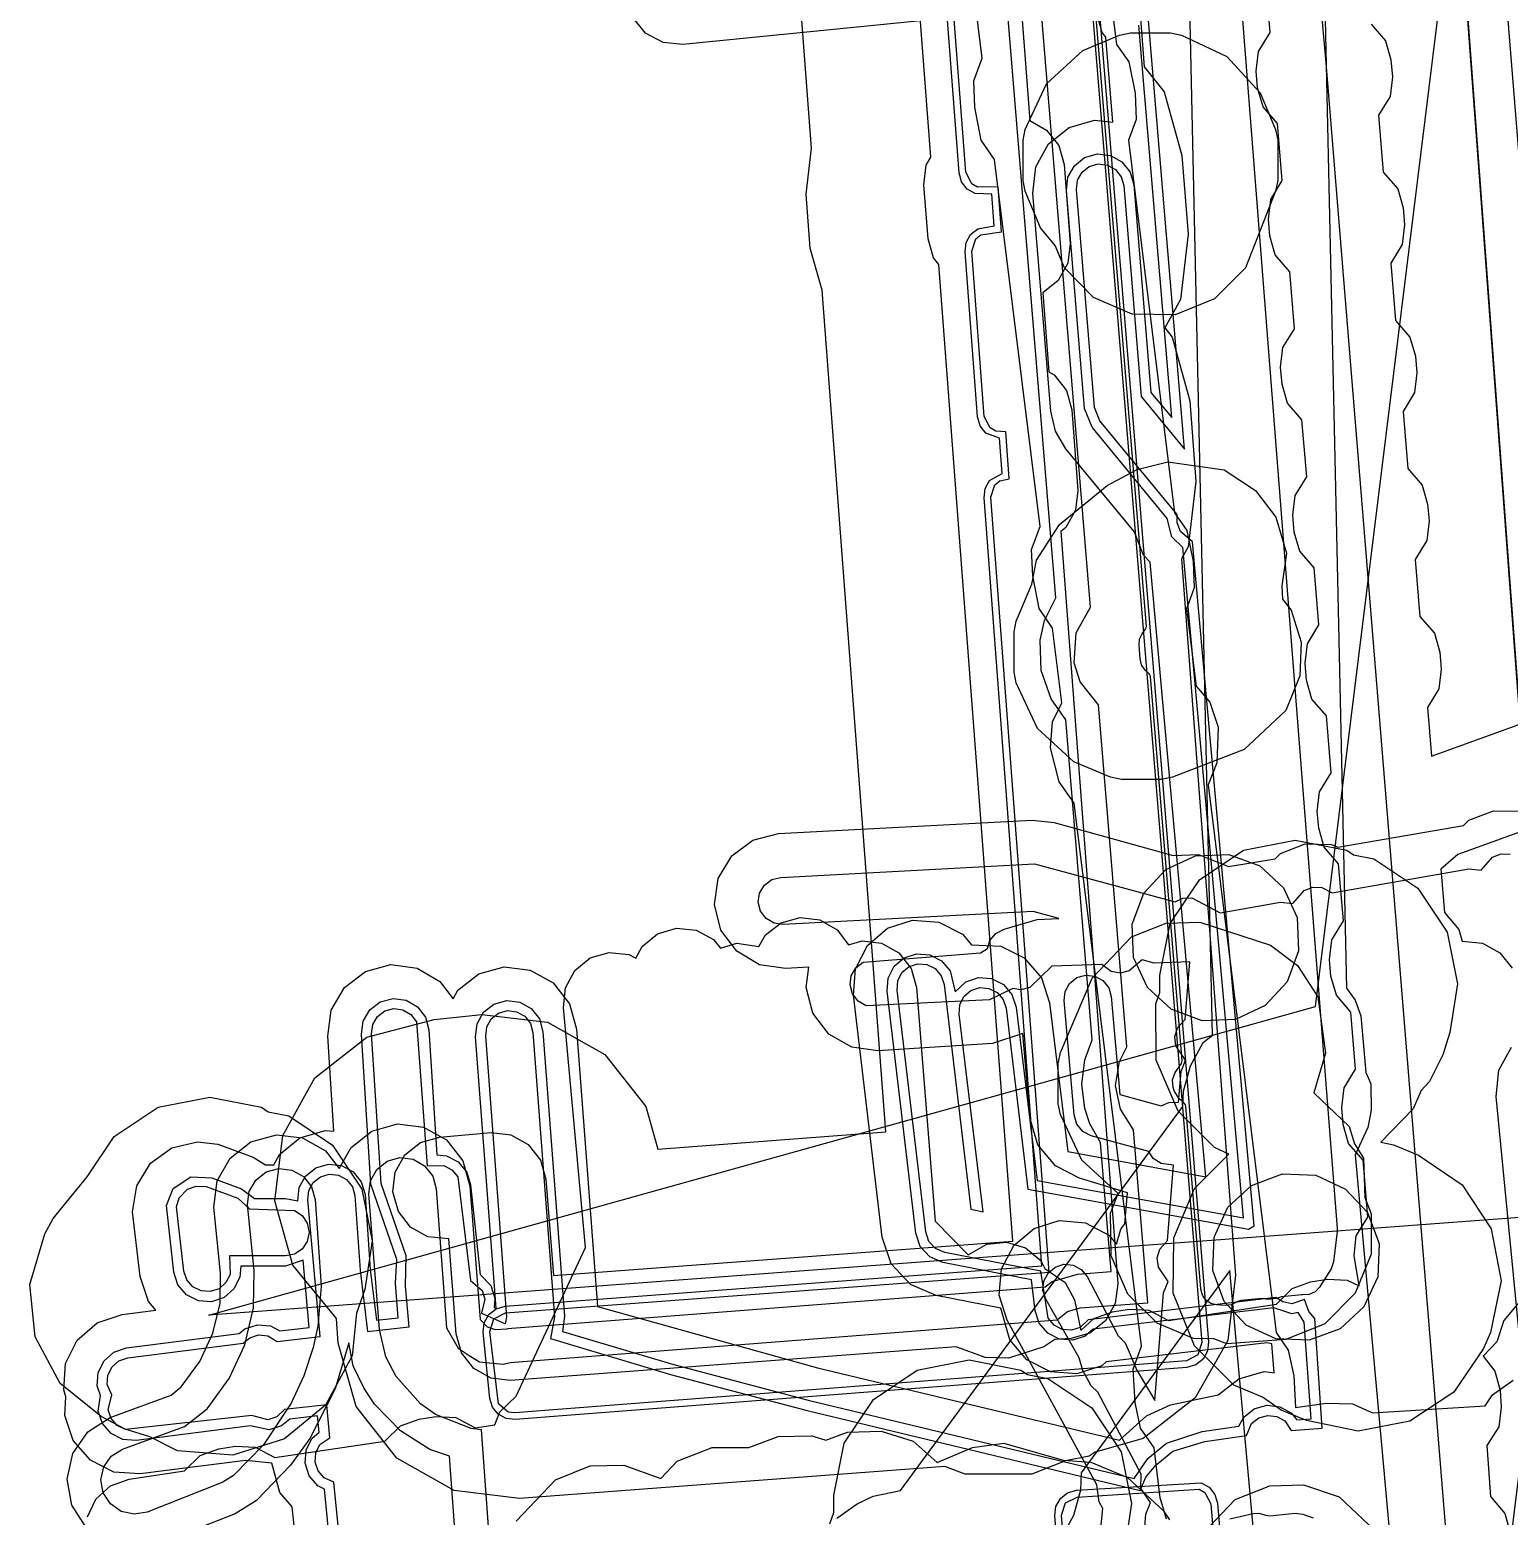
# Model space of a CAD drawing. Header units: metres. Extents: x -3943 to -3664, y 4962 to 6622.
# Drawn here: x -3897.43 to -3853.65, y 5955.14 to 5999.12 of the extents above; entities that cross this region are included whole.
import ezdxf

# ---------------------------------------------------------------- set-up
doc = ezdxf.new("R2010")
doc.units = ezdxf.units.M
doc.layers.add('AI_GREENING_EXCLUSIONS', color=1, linetype='Continuous')
doc.layers.add('AI_GREENING_LAWN', color=82, linetype='Continuous')

msp = doc.modelspace()

# ---------------------------------------------------------------- linework, layer by layer
at = {"layer": 'AI_GREENING_EXCLUSIONS'}
for points in [[(-3858.052, 6048.847), (-3856.372, 6028.51), (-3856.045, 6028.096), (-3855.885, 6027.532), (-3853.706, 5999.522), (-3845.789, 5901.982)], [(-3851.256, 5902.456), (-3859.072, 5998.138), (-3861.625, 6026.632), (-3861.561, 6027.214), (-3861.227, 6027.769), (-3862.909, 6048.183)], [(-3859.311, 6009.281), (-3858.464, 5970.762), (-3858.207, 5970.41), (-3858.041, 5969.952), (-3857.891, 5968.269), (-3857.748, 5967.935), (-3857.739, 5967.155), (-3857.835, 5966.645), (-3858.21, 5965.839), (-3855.316, 5934.009)], [(-3859.311, 6009.281), (-3858.464, 5970.762), (-3858.207, 5970.41), (-3858.041, 5969.952), (-3857.891, 5968.269), (-3857.748, 5967.935), (-3857.739, 5967.155), (-3857.835, 5966.645), (-3858.21, 5965.839), (-3855.316, 5934.009)], [(-3865.155, 6007.306), (-3864.452, 5998.024), (-3863.864, 5997.279), (-3863.335, 5995.401), (-3863.151, 5993.069), (-3863.38, 5991.132), (-3863.845, 5990.301), (-3863.628, 5990.025), (-3863.103, 5988.142), (-3862.922, 5985.749), (-3863.156, 5983.816), (-3863.351, 5983.469), (-3861.747, 5962.28), (-3861.983, 5960.342), (-3862.942, 5958.643), (-3864.479, 5957.44), (-3865.902, 5957.044), (-3866.079, 5956.926), (-3866.778, 5956.786), (-3867.777, 5956.39), (-3869.755, 5956.39), (-3870.349, 5956.617), (-3882.94, 5955.673), (-3884.872, 5955.908), (-3886.568, 5956.863), (-3887.771, 5958.393), (-3888.299, 5960.266), (-3888.356, 5960.994), (-3889.641, 5962.569), (-3890.173, 5964.47), (-3889.944, 5966.408), (-3888.991, 5968.11), (-3887.459, 5969.318), (-3885.462, 5969.834), (-3884.049, 5969.984), (-3882.111, 5969.755), (-3880.409, 5968.802), (-3879.201, 5967.27), (-3878.845, 5966.008), (-3872.096, 5966.514), (-3872.096, 5966.514), (-3873.98, 5991.412), (-3874.333, 5992.66), (-3874.458, 5994.255), (-3874.298, 5995.609), (-3874.724, 6001.235)], [(-3868.645, 6007.042), (-3867.841, 5996.427), (-3867.345, 5996.149), (-3866.983, 5995.69), (-3866.824, 5995.126), (-3866.64, 5992.794), (-3866.709, 5992.213), (-3866.995, 5991.702), (-3867.456, 5991.339), (-3867.279, 5988.998), (-3867.113, 5988.904), (-3866.75, 5988.443), (-3866.593, 5987.878), (-3866.412, 5985.485), (-3866.482, 5984.905), (-3866.768, 5984.396), (-3866.922, 5984.275), (-3865.237, 5962.016), (-3865.308, 5961.434), (-3865.596, 5960.925), (-3866.057, 5960.564), (-3866.621, 5960.407), (-3867.101, 5960.371), (-3867.418, 5960.159), (-3868.469, 5959.821), (-3869.16, 5959.84), (-3870.02, 5960.152), (-3883.202, 5959.163), (-3883.781, 5959.234), (-3884.29, 5959.52), (-3884.651, 5959.979), (-3884.809, 5960.541), (-3885.03, 5963.348), (-3885.65, 5963.413), (-3886.16, 5963.699), (-3886.523, 5964.159), (-3886.683, 5964.745), (-3886.615, 5965.327), (-3886.329, 5965.837), (-3885.869, 5966.2), (-3885.306, 5966.359), (-3883.774, 5966.495), (-3883.193, 5966.426), (-3882.682, 5966.141), (-3882.32, 5965.681), (-3882.161, 5965.118), (-3882.161, 5965.118), (-3881.936, 5962.267), (-3868.342, 5963.286), (-3870.528, 5992.173), (-3870.684, 5992.372), (-3870.843, 5992.935), (-3870.969, 5994.53), (-3870.9, 5995.111), (-3870.768, 5995.347), (-3871.513, 6005.186)], [(-3866.312, 6006.093), (-3862.547, 5960.301), (-3862.579, 5960.028), (-3862.712, 5959.789), (-3862.927, 5959.619), (-3863.191, 5959.545), (-3883.065, 5958.003), (-3883.332, 5958.035), (-3883.568, 5958.164), (-3883.738, 5958.374), (-3883.815, 5958.632), (-3884.011, 5960.59), (-3883.983, 5960.866), (-3883.85, 5961.109), (-3883.633, 5961.282), (-3883.366, 5961.357), (-3867.483, 5962.549), (-3869.193, 5985.273), (-3869.16, 5985.544), (-3869.026, 5985.781), (-3868.656, 5985.993), (-3868.735, 5987.032), (-3869.142, 5987.186), (-3869.311, 5987.401), (-3869.385, 5987.665), (-3869.754, 5992.551), (-3869.722, 5992.822), (-3869.588, 5993.059), (-3869.374, 5993.228), (-3868.888, 5993.319), (-3868.962, 5994.256), (-3869.45, 5994.271), (-3869.688, 5994.405), (-3869.857, 5994.62), (-3869.857, 5994.62), (-3869.931, 5994.884), (-3870.844, 6006.907)], [(-3866.513, 6006.092), (-3862.746, 5960.284), (-3862.864, 5959.919), (-3863.206, 5959.745), (-3883.08, 5958.203), (-3883.271, 5958.225), (-3883.561, 5958.467), (-3883.812, 5960.609), (-3883.812, 5960.609), (-3883.697, 5960.98), (-3883.351, 5961.158), (-3867.269, 5962.364), (-3868.993, 5985.288), (-3868.874, 5985.651), (-3868.721, 5985.771), (-3868.444, 5985.831), (-3868.549, 5987.227), (-3868.841, 5987.242), (-3869.012, 5987.338), (-3869.185, 5987.68), (-3869.555, 5992.566), (-3869.436, 5992.929), (-3869.283, 5993.05), (-3868.673, 5993.136), (-3868.778, 5994.471), (-3869.388, 5994.461), (-3869.558, 5994.557), (-3869.731, 5994.899), (-3870.645, 6006.922)], [(-3873.548, 5955.083), (-3872.943, 5955.516), (-3872.475, 5955.734), (-3871.664, 5955.91), (-3863.311, 5967.266), (-3863.292, 5967.722), (-3863.08, 5968.469), (-3862.71, 5969.156), (-3862.435, 5969.38), (-3863.262, 6006.977)], [(-3873.548, 5955.083), (-3872.943, 5955.516), (-3872.475, 5955.734), (-3871.664, 5955.91), (-3863.311, 5967.266), (-3863.292, 5967.722), (-3863.08, 5968.469), (-3862.71, 5969.156), (-3862.435, 5969.38), (-3863.262, 6006.977)], [(-3883.75, 5953.336), (-3884.065, 5957.698), (-3884.37, 5957.745), (-3885.419, 5958.159), (-3885.867, 5958.474), (-3886.586, 5959.279), (-3886.892, 5959.861), (-3887.083, 5960.669), (-3887.394, 5964.678), (-3887.348, 5965.066), (-3887.157, 5965.406), (-3886.85, 5965.647), (-3886.474, 5965.753), (-3886.087, 5965.706), (-3885.747, 5965.515), (-3885.505, 5965.209), (-3885.4, 5964.833), (-3885.102, 5960.716), (-3884.753, 5960.118), (-3884.426, 5959.897), (-3884.119, 5959.713), (-3883.418, 5959.639), (-3883.212, 5959.697), (-3867.031, 5960.952), (-3866.721, 5961.201), (-3866.345, 5961.307), (-3864.348, 5961.461), (-3864.769, 5966.576), (-3865.155, 5967.183), (-3865.3, 5967.888), (-3865.187, 5968.596), (-3864.971, 5969.029), (-3865.804, 5979.151), (-3866.346, 5979.827), (-3866.525, 5980.393), (-3866.465, 5981.279), (-3866.042, 5982.034), (-3867.695, 6002.127)], [(-3895.764, 5954.815), (-3896.185, 5955.472), (-3896.323, 5956.24), (-3896.156, 5957.002), (-3895.71, 5957.643), (-3895.053, 5958.064), (-3893.25, 5958.725), (-3892.95, 5958.968), (-3892.4, 5959.719), (-3892.011, 5960.564), (-3891.796, 5961.437), (-3891.784, 5962.338), (-3891.979, 5964.287), (-3891.884, 5965.062), (-3891.5, 5965.741), (-3890.885, 5966.222), (-3890.133, 5966.43), (-3889.359, 5966.335), (-3888.679, 5965.951), (-3888.27, 5965.427), (-3887.916, 5966.056), (-3887.303, 5966.539), (-3886.552, 5966.75), (-3885.777, 5966.657), (-3885.096, 5966.275), (-3884.614, 5965.662), (-3884.403, 5964.91), (-3884.097, 5960.969), (-3883.895, 5960.748), (-3883.654, 5960.665), (-3883.292, 5960.693), (-3883.289, 5960.694), (-3867.383, 5961.928), (-3867.174, 5962.093), (-3866.422, 5962.304), (-3865.427, 5962.381), (-3865.742, 5966.2), (-3866.058, 5966.754), (-3866.211, 5967.209), (-3866.299, 5967.927), (-3866.213, 5968.643), (-3865.992, 5969.241), (-3866.771, 5978.708), (-3867.209, 5979.321), (-3867.498, 5980.163), (-3867.527, 5981.058), (-3867.399, 5981.637), (-3867.068, 5982.313), (-3868.667, 6001.739)], [(-3865.655, 6001.804), (-3865.269, 5998.682), (-3864.91, 5998.163), (-3864.725, 5997.242), (-3864.693, 5996.463), (-3864.918, 5995.849), (-3863.553, 5984.822), (-3863.194, 5984.303), (-3863.009, 5983.383), (-3862.977, 5982.603), (-3863.203, 5981.989), (-3862.918, 5979.695), (-3862.512, 5979.224), (-3862.267, 5978.483), (-3862.305, 5977.427), (-3862.558, 5976.782), (-3860.552, 5960.577), (-3860.192, 5960.057), (-3860.028, 5959.294), (-3859.976, 5958.363), (-3859.072, 5958.486), (-3858.292, 5958.47), (-3857.693, 5958.207), (-3854.359, 5958.411), (-3854.151, 5958.74), (-3853.535, 5959.172)], [(-3895.72, 5955.123), (-3895.47, 5955.652), (-3895.036, 5956.045), (-3894.485, 5956.242), (-3892.855, 5956.484), (-3892.39, 5956.943), (-3891.839, 5957.14), (-3891.344, 5957.213), (-3890.76, 5957.184), (-3890.181, 5956.88), (-3886.921, 5957.364), (-3886.456, 5957.823), (-3885.905, 5958.02), (-3885.41, 5958.093), (-3884.826, 5958.064), (-3884.247, 5957.76), (-3883.663, 5957.847), (-3883.517, 5958.233), (-3883.038, 5958.695), (-3880.989, 5963.097), (-3881.639, 5970.195), (-3881.577, 5970.777), (-3881.298, 5971.291), (-3880.843, 5971.66), (-3880.281, 5971.825), (-3879.699, 5971.764), (-3879.498, 5971.655), (-3879.31, 5972.003), (-3878.856, 5972.372), (-3878.295, 5972.539), (-3877.713, 5972.479), (-3877.198, 5972.201), (-3876.995, 5971.951), (-3876.511, 5972.098), (-3875.854, 5972.001), (-3875.659, 5972.344), (-3875.196, 5972.703), (-3874.632, 5972.858), (-3874.051, 5972.785), (-3873.543, 5972.495), (-3873.198, 5972.051), (-3872.803, 5972.163), (-3872.222, 5972.094), (-3871.711, 5971.809), (-3871.348, 5971.349), (-3871.189, 5970.786), (-3870.643, 5963.877), (-3869.66, 5962.873), (-3869.107, 5963.193), (-3868.524, 5963.25), (-3867.964, 5963.08), (-3867.512, 5962.708), (-3867.389, 5962.477), (-3866.794, 5962.062), (-3866.519, 5961.546), (-3866.332, 5960.643), (-3865.944, 5960.997), (-3865.393, 5961.195), (-3864.899, 5961.27), (-3864.314, 5961.242), (-3863.736, 5960.939), (-3860.542, 5961.42), (-3860.078, 5961.88), (-3859.528, 5962.079), (-3859.033, 5962.153), (-3858.449, 5962.126), (-3858.089, 5961.957), (-3858.245, 5962.855), (-3858.178, 5963.436), (-3857.837, 5963.993), (-3857.976, 5965.68), (-3858.404, 5966.174), (-3858.565, 5966.736), (-3858.606, 5967.235), (-3858.54, 5967.816), (-3858.199, 5968.373), (-3858.338, 5970.06), (-3858.766, 5970.554), (-3858.927, 5971.116), (-3858.968, 5971.615), (-3858.901, 5972.196), (-3858.56, 5972.753), (-3858.7, 5974.44), (-3859.128, 5974.934), (-3859.289, 5975.496), (-3859.33, 5975.995), (-3859.263, 5976.576), (-3858.922, 5977.133), (-3859.061, 5978.82), (-3859.489, 5979.314), (-3859.65, 5979.876), (-3859.691, 5980.375), (-3859.625, 5980.956), (-3859.284, 5981.513), (-3859.423, 5983.2), (-3859.851, 5983.694), (-3860.012, 5984.256), (-3860.053, 5984.755), (-3859.986, 5985.336), (-3859.645, 5985.893), (-3859.785, 5987.58), (-3860.212, 5988.074), (-3860.374, 5988.636), (-3860.415, 5989.135), (-3860.348, 5989.716), (-3860.007, 5990.273), (-3860.146, 5991.96), (-3860.574, 5992.454), (-3860.735, 5993.016), (-3860.776, 5993.515), (-3860.71, 5994.096), (-3860.369, 5994.653), (-3860.508, 5996.34), (-3860.936, 5996.834), (-3861.097, 5997.396), (-3861.138, 5997.895), (-3861.071, 5998.476), (-3860.73, 5999.033), (-3860.907, 6001.18)], [(-3863.791, 5955.063), (-3863.978, 5955.694), (-3864.161, 5957.173), (-3864.558, 5957.748), (-3864.723, 5958.51), (-3864.781, 5959.497), (-3864.532, 5960.175), (-3866.521, 5976.237), (-3866.965, 5976.872), (-3867.227, 5977.87), (-3867.17, 5978.648), (-3866.889, 5979.207), (-3867.162, 5981.419), (-3867.56, 5981.993), (-3867.751, 5982.964), (-3867.783, 5983.743), (-3867.534, 5984.42), (-3868.878, 5995.279), (-3869.276, 5995.853), (-3869.466, 5996.823), (-3869.498, 5997.603), (-3869.25, 5998.28), (-3869.615, 6001.233)], [(-3888.979, 5948.888), (-3889.666, 5955.424), (-3890.03, 5955.846), (-3890.266, 5956.71), (-3891.05, 5956.792), (-3894.159, 5956.397), (-3894.937, 5956.452), (-3895.635, 5956.8), (-3896.147, 5957.389), (-3896.395, 5958.129), (-3896.357, 5958.676), (-3896.425, 5958.881), (-3896.371, 5959.66), (-3896.023, 5960.358), (-3895.434, 5960.87), (-3894.693, 5961.117), (-3893.696, 5961.244), (-3893.914, 5961.496), (-3894.16, 5962.237), (-3894.391, 5964.152), (-3894.265, 5964.922), (-3893.855, 5965.585), (-3893.221, 5966.041), (-3892.461, 5966.22), (-3891.861, 5966.15), (-3890.816, 5965.767), (-3890.455, 5965.543), (-3890.207, 5965.543), (-3890.04, 5965.849), (-3889.433, 5966.339), (-3888.684, 5966.56), (-3888.436, 5966.533), (-3888.612, 5969.341), (-3888.508, 5970.114), (-3888.116, 5970.789), (-3887.495, 5971.262), (-3886.741, 5971.462), (-3885.968, 5971.358), (-3885.293, 5970.966), (-3884.901, 5970.452), (-3884.758, 5970.706), (-3884.144, 5971.187), (-3883.392, 5971.397), (-3882.618, 5971.303), (-3881.938, 5970.92), (-3881.457, 5970.305), (-3881.247, 5969.554), (-3880.626, 5961.351), (-3874.118, 5959.539), (-3865.187, 5957.399), (-3864.384, 5958.112), (-3863.678, 5958.445), (-3862.26, 5958.733), (-3861.654, 5959.212), (-3860.903, 5959.424), (-3860.611, 5959.39), (-3860.675, 5960.248), (-3860.827, 5960.278), (-3865.575, 5959.713), (-3865.709, 5959.598), (-3866.451, 5959.357), (-3867.229, 5959.418), (-3867.924, 5959.771), (-3868.432, 5960.364), (-3868.696, 5961.298), (-3870.606, 5961.672), (-3871.372, 5962), (-3871.938, 5962.611), (-3872.207, 5963.399), (-3873.056, 5970.557), (-3872.995, 5971.335), (-3872.641, 5972.031), (-3872.048, 5972.538), (-3871.306, 5972.779), (-3870.528, 5972.718), (-3869.833, 5972.364), (-3869.559, 5972.045), (-3868.7, 5972.012), (-3868.004, 5971.66), (-3867.495, 5971.069), (-3867.252, 5970.327), (-3866.717, 5965.93), (-3862.632, 5965.189), (-3864.277, 5983.37), (-3864.474, 5983.576), (-3864.748, 5984.276), (-3866.768, 5986.721), (-3867.078, 5987.241), (-3867.219, 5987.831), (-3867.751, 5994.284), (-3867.662, 5995.059), (-3867.283, 5995.741), (-3866.672, 5996.227), (-3865.922, 5996.441), (-3865.378, 5996.379), (-3865.59, 5998.898), (-3865.7, 5999.035), (-3865.916, 5999.785)], [(-3887.925, 5947.985), (-3888.71, 5955.946), (-3888.905, 5956.044), (-3889.16, 5956.339), (-3889.282, 5956.71), (-3889.254, 5957.099), (-3889.079, 5957.448), (-3888.863, 5957.634), (-3888.913, 5958.112), (-3889.737, 5958.021), (-3889.977, 5957.819), (-3890.349, 5957.702), (-3890.9, 5957.82), (-3894.285, 5957.389), (-3894.674, 5957.416), (-3895.023, 5957.591), (-3895.279, 5957.885), (-3895.403, 5958.255), (-3895.337, 5958.721), (-3895.433, 5959.007), (-3895.406, 5959.397), (-3895.232, 5959.746), (-3894.937, 5960.002), (-3894.567, 5960.125), (-3891.229, 5960.55), (-3891.064, 5960.689), (-3890.692, 5960.807), (-3890.303, 5960.773), (-3890.025, 5960.629), (-3889.158, 5960.725), (-3889.341, 5962.715), (-3889.866, 5962.543), (-3891.188, 5962.543), (-3891.211, 5962.219), (-3891.386, 5961.871), (-3891.681, 5961.615), (-3892.051, 5961.492), (-3892.441, 5961.52), (-3892.789, 5961.695), (-3893.045, 5961.99), (-3893.168, 5962.361), (-3893.386, 5964.335), (-3893.181, 5964.835), (-3892.667, 5965.183), (-3892.042, 5965.158), (-3891.167, 5964.83), (-3890.776, 5964.543), (-3889.866, 5964.543), (-3889.5, 5964.47), (-3889.459, 5964.866), (-3889.272, 5965.208), (-3888.969, 5965.453), (-3888.594, 5965.564), (-3888.206, 5965.522), (-3887.864, 5965.336), (-3887.619, 5965.032), (-3887.508, 5964.658), (-3887.358, 5962.447), (-3887.17, 5960.945), (-3886.524, 5961.016), (-3886.61, 5962.039), (-3886.568, 5962.737), (-3887.335, 5964.966), (-3887.614, 5969.403), (-3887.562, 5969.79), (-3887.366, 5970.127), (-3887.056, 5970.364), (-3886.679, 5970.464), (-3886.292, 5970.412), (-3885.954, 5970.216), (-3885.718, 5969.906), (-3885.618, 5969.529), (-3885.386, 5965.832), (-3885.095, 5965.805), (-3884.75, 5965.624), (-3884.5, 5965.324), (-3884.384, 5964.952), (-3884.098, 5962.299), (-3883.785, 5961.968), (-3883.667, 5961.596), (-3883.691, 5961.322), (-3883.631, 5961.297), (-3884.238, 5969.327), (-3884.191, 5969.715), (-3884, 5970.054), (-3883.693, 5970.295), (-3883.317, 5970.4), (-3882.929, 5970.353), (-3882.59, 5970.161), (-3882.349, 5969.854), (-3882.244, 5969.478), (-3881.607, 5961.063), (-3881.665, 5960.609), (-3878.412, 5959.642), (-3874.356, 5958.568), (-3864.75, 5956.262), (-3864.345, 5956.848), (-3863.789, 5957.309), (-3862.735, 5957.65), (-3861.656, 5957.808), (-3861.505, 5958.079), (-3861.199, 5958.321), (-3860.823, 5958.427), (-3860.436, 5958.382), (-3860.095, 5958.191), (-3859.941, 5957.996), (-3859.508, 5958.03), (-3859.715, 5960.885), (-3859.893, 5961.169), (-3860.085, 5961.131), (-3860.622, 5961.31), (-3865.96, 5960.674), (-3866.198, 5960.471), (-3866.569, 5960.35), (-3866.958, 5960.38), (-3867.306, 5960.557), (-3867.56, 5960.854), (-3867.68, 5961.225), (-3867.789, 5962.139), (-3870.413, 5962.654), (-3870.796, 5962.817), (-3871.079, 5963.123), (-3871.214, 5963.517), (-3872.063, 5970.675), (-3872.033, 5971.064), (-3871.856, 5971.412), (-3871.559, 5971.665), (-3871.188, 5971.786), (-3870.799, 5971.756), (-3870.451, 5971.579), (-3870.198, 5971.282), (-3870.047, 5970.657), (-3869.728, 5970.957), (-3869.358, 5971.079), (-3868.969, 5971.049), (-3868.62, 5970.873), (-3868.366, 5970.577), (-3868.244, 5970.206), (-3867.621, 5965.078), (-3861.518, 5963.971), (-3863.311, 5983.798), (-3863.632, 5984.114), (-3863.77, 5984.662), (-3865.997, 5987.358), (-3866.222, 5987.913), (-3866.754, 5994.366), (-3866.71, 5994.754), (-3866.52, 5995.095), (-3866.215, 5995.337), (-3865.839, 5995.445), (-3865.452, 5995.4), (-3865.111, 5995.211), (-3864.868, 5994.905), (-3864.761, 5994.53), (-3864.255, 5988.39), (-3863.637, 5987.642), (-3864.616, 5999.249)], [(-3887.596, 5947.715), (-3888.428, 5956.154), (-3888.72, 5956.281), (-3888.899, 5956.487), (-3888.985, 5956.747), (-3888.965, 5957.019), (-3888.842, 5957.263), (-3888.552, 5957.469), (-3888.643, 5958.443), (-3889.887, 5958.306), (-3890.121, 5958.082), (-3890.381, 5958), (-3890.855, 5958.128), (-3894.595, 5957.706), (-3894.84, 5957.828), (-3895.019, 5958.034), (-3895.105, 5958.293), (-3895.003, 5958.733), (-3895.136, 5959.045), (-3895.117, 5959.318), (-3894.995, 5959.562), (-3894.789, 5959.741), (-3894.53, 5959.828), (-3891.114, 5960.262), (-3890.919, 5960.426), (-3890.659, 5960.508), (-3890.387, 5960.485), (-3890.11, 5960.318), (-3888.832, 5960.459), (-3889.201, 5964.505), (-3889.172, 5964.776), (-3889.042, 5965.016), (-3888.829, 5965.188), (-3888.567, 5965.265), (-3888.296, 5965.236), (-3888.056, 5965.105), (-3887.884, 5964.893), (-3887.807, 5964.631), (-3887.657, 5962.42), (-3887.44, 5960.613), (-3886.199, 5960.75), (-3886.307, 5961.954), (-3886.288, 5962.846), (-3887.036, 5964.985), (-3887.314, 5969.422), (-3887.278, 5969.693), (-3887.141, 5969.929), (-3886.924, 5970.095), (-3886.66, 5970.165), (-3886.389, 5970.128), (-3886.153, 5969.991), (-3885.987, 5969.774), (-3885.666, 5965.508), (-3885.18, 5965.518), (-3884.938, 5965.391), (-3884.764, 5965.181), (-3884.384, 5962.117), (-3884.047, 5961.824), (-3883.965, 5961.563), (-3884.062, 5961.151), (-3883.357, 5960.833), (-3883.31, 5961.04), (-3883.939, 5969.35), (-3883.906, 5969.621), (-3883.772, 5969.859), (-3883.557, 5970.027), (-3883.294, 5970.101), (-3883.023, 5970.068), (-3882.785, 5969.934), (-3882.617, 5969.719), (-3882.543, 5969.455), (-3881.906, 5961.041), (-3882.02, 5960.398), (-3878.471, 5959.342), (-3874.428, 5958.276), (-3864.57, 5955.909), (-3864.406, 5956.3), (-3864.113, 5956.658), (-3863.61, 5957.068), (-3862.663, 5957.359), (-3861.422, 5957.538), (-3861.276, 5957.884), (-3861.062, 5958.054), (-3860.799, 5958.128), (-3860.528, 5958.096), (-3860.29, 5957.963), (-3860.101, 5957.682), (-3859.187, 5957.755), (-3859.405, 5960.992), (-3859.586, 5961.199), (-3859.712, 5961.554), (-3860.085, 5961.431), (-3860.353, 5961.484), (-3860.556, 5961.62), (-3866.113, 5960.958), (-3866.345, 5960.732), (-3866.605, 5960.648), (-3866.877, 5960.669), (-3867.12, 5960.793), (-3867.298, 5961), (-3867.514, 5962.39), (-3870.355, 5962.948), (-3870.624, 5963.063), (-3870.822, 5963.276), (-3870.916, 5963.553), (-3871.765, 5970.711), (-3871.744, 5970.983), (-3871.62, 5971.226), (-3871.412, 5971.404), (-3871.153, 5971.488), (-3870.88, 5971.467), (-3870.637, 5971.343), (-3870.46, 5971.135), (-3870.375, 5970.876), (-3869.585, 5964.224), (-3869.221, 5964.152), (-3869.932, 5970.001), (-3869.911, 5970.274), (-3869.788, 5970.517), (-3869.581, 5970.695), (-3869.321, 5970.781), (-3869.049, 5970.76), (-3868.805, 5970.637), (-3868.627, 5970.43), (-3868.542, 5970.17), (-3867.892, 5964.822), (-3861.367, 5963.639), (-3861.196, 5963.739), (-3863.025, 5983.964), (-3863.379, 5984.276), (-3863.478, 5984.53), (-3863.473, 5984.774), (-3865.765, 5987.549), (-3865.923, 5987.938), (-3866.455, 5994.391), (-3866.424, 5994.662), (-3866.291, 5994.901), (-3866.077, 5995.071), (-3865.815, 5995.146), (-3865.543, 5995.115), (-3865.305, 5994.982), (-3865.135, 5994.768), (-3865.06, 5994.506), (-3864.546, 5988.271), (-3863.257, 5986.711), (-3864.327, 5999.392)], [(-3870.274, 5999.456), (-3878.108, 5998.682), (-3878.69, 5998.739), (-3879.207, 5999.015), (-3879.578, 5999.467)], [(-3857.74, 5999.28), (-3857.313, 5998.786), (-3857.152, 5998.224), (-3857.11, 5997.725), (-3857.177, 5997.144), (-3857.518, 5996.587), (-3857.379, 5994.9), (-3856.951, 5994.406), (-3856.79, 5993.844), (-3856.749, 5993.345), (-3856.815, 5992.764), (-3857.156, 5992.207), (-3857.017, 5990.52), (-3856.589, 5990.026), (-3856.428, 5989.464), (-3856.387, 5988.965), (-3856.454, 5988.384), (-3856.795, 5987.827), (-3856.655, 5986.14), (-3856.228, 5985.646), (-3856.067, 5985.084), (-3856.025, 5984.585), (-3856.092, 5984.004), (-3856.433, 5983.447), (-3856.294, 5981.76), (-3855.866, 5981.266), (-3855.705, 5980.704), (-3855.664, 5980.205), (-3855.73, 5979.624), (-3856.071, 5979.067), (-3855.953, 5977.629), (-3853.016, 5978.691)], [(-3865.762, 5954.497), (-3865.68, 5955.37), (-3865.79, 5955.567), (-3865.85, 5956.077), (-3868.509, 5960.942), (-3868.743, 5961.686), (-3868.673, 5962.464), (-3868.312, 5963.155), (-3867.713, 5963.656), (-3866.969, 5963.889), (-3866.191, 5963.82), (-3865.5, 5963.459), (-3865.276, 5963.191), (-3865.149, 5963.638), (-3865.023, 5963.798), (-3864.951, 5964.711), (-3866.364, 5965.148), (-3867.081, 5965.514), (-3867.596, 5966.133), (-3867.825, 5966.905), (-3868.042, 5969.42), (-3868.946, 5969.128), (-3872.331, 5968.913), (-3873.105, 5969.016), (-3873.78, 5969.408), (-3874.254, 5970.028), (-3874.454, 5970.782), (-3874.374, 5971.383), (-3875.066, 5971.347), (-3875.839, 5971.458), (-3876.509, 5971.857), (-3876.977, 5972.482), (-3877.169, 5973.238), (-3877.058, 5974.01), (-3876.659, 5974.681), (-3876.034, 5975.148), (-3875.278, 5975.341), (-3867.764, 5975.74), (-3867.121, 5975.669), (-3863.597, 5974.687), (-3862.846, 5974.722), (-3861.954, 5974.362), (-3860.582, 5974.592), (-3860.419, 5974.748), (-3859.692, 5975.031), (-3858.912, 5975.014), (-3858.726, 5974.933), (-3855.009, 5975.577), (-3854.846, 5975.733), (-3854.119, 5976.016), (-3853.339, 5975.999)], [(-3850.917, 5976.259), (-3855.175, 5974.72), (-3855.677, 5974.285), (-3855.571, 5973), (-3855.143, 5972.506), (-3855.042, 5972.155), (-3854.447, 5972.095), (-3853.934, 5971.813), (-3853.568, 5971.356)], [(-3864.558, 5953.236), (-3864.401, 5955.206), (-3864.265, 5955.548), (-3864.553, 5955.968), (-3864.542, 5956.394), (-3865.826, 5958.811), (-3866.019, 5959.002), (-3866.269, 5959.457), (-3866.379, 5959.83), (-3867.368, 5961.565), (-3867.45, 5961.826), (-3867.426, 5962.098), (-3867.299, 5962.34), (-3867.09, 5962.515), (-3866.829, 5962.597), (-3866.557, 5962.573), (-3866.315, 5962.446), (-3866.14, 5962.237), (-3865.219, 5960.485), (-3865.016, 5960.278), (-3864.667, 5959.467), (-3864.134, 5958.568), (-3863.882, 5961.752), (-3863.745, 5962.093), (-3864.034, 5962.513), (-3864.065, 5962.785), (-3863.991, 5963.047), (-3863.759, 5963.297), (-3863.582, 5965.528), (-3863.955, 5965.58), (-3864.183, 5965.731), (-3864.319, 5965.934), (-3866.019, 5966.402), (-3866.27, 5966.53), (-3866.45, 5966.746), (-3866.53, 5967.017), (-3866.822, 5970.396), (-3866.792, 5970.668), (-3866.66, 5970.907), (-3866.447, 5971.078), (-3866.185, 5971.154), (-3865.913, 5971.124), (-3865.674, 5970.992), (-3865.503, 5970.779), (-3865.427, 5970.516), (-3865.177, 5967.622), (-3863.947, 5967.284), (-3863.727, 5967.388), (-3863.434, 5967.395), (-3863.362, 5968.297), (-3863.226, 5968.639), (-3863.514, 5969.059), (-3863.546, 5969.33), (-3863.472, 5969.593), (-3863.239, 5969.842), (-3863.105, 5971.54), (-3864.155, 5971.509), (-3864.509, 5971.608), (-3864.896, 5971.276), (-3865.162, 5971.214), (-3865.431, 5971.26), (-3865.705, 5971.464), (-3867.188, 5971.42), (-3867.835, 5970.787), (-3868.1, 5970.721), (-3868.342, 5970.757), (-3869.028, 5970.425), (-3872.684, 5970.246), (-3872.921, 5970.383), (-3873.087, 5970.6), (-3873.157, 5970.864), (-3873.12, 5971.135), (-3872.983, 5971.371), (-3872.766, 5971.537), (-3869.295, 5971.811), (-3869.088, 5971.941), (-3869.017, 5972.175), (-3868.843, 5972.386), (-3868.601, 5972.514), (-3867.624, 5972.801), (-3866.98, 5972.827), (-3867.735, 5973.038), (-3875.135, 5972.645), (-3875.405, 5972.684), (-3875.64, 5972.823), (-3875.804, 5973.042), (-3875.871, 5973.307), (-3875.832, 5973.577), (-3875.693, 5973.812), (-3875.474, 5973.976), (-3875.209, 5974.043), (-3867.695, 5974.442), (-3863.534, 5973.32), (-3863.313, 5973.424), (-3863.04, 5973.437), (-3862.208, 5972.997), (-3860.419, 5973.313), (-3860.054, 5973.267), (-3859.72, 5973.652), (-3859.466, 5973.751), (-3859.193, 5973.745), (-3858.893, 5973.583), (-3854.846, 5974.298), (-3854.482, 5974.252), (-3854.147, 5974.636), (-3853.893, 5974.736), (-3853.62, 5974.73)], [(-3853.262, 5959.54), (-3854.036, 5967.561), (-3853.958, 5968.337), (-3853.589, 5969.025)], [(-3859.276, 5933.385), (-3861.915, 5962.414), (-3866.322, 5956.426), (-3866.337, 5955.915), (-3866.549, 5955.168), (-3866.919, 5954.481)], [(-3859.276, 5933.385), (-3861.915, 5962.414), (-3866.322, 5956.426), (-3866.337, 5955.915), (-3866.549, 5955.168), (-3866.919, 5954.481)], [(-3853.065, 5961.829), (-3853.808, 5960.933), (-3854.021, 5960.303), (-3854.427, 5959.881), (-3854.079, 5959.432), (-3853.924, 5958.867), (-3853.889, 5958.369), (-3853.963, 5957.788), (-3854.31, 5957.235), (-3854.204, 5955.725), (-3853.782, 5955.226), (-3853.628, 5954.662)], [(-3884.795, 5953.93), (-3885.011, 5956.921), (-3885.591, 5957.121), (-3886.46, 5957.669), (-3887.23, 5958.465), (-3887.549, 5958.939), (-3887.859, 5959.593), (-3887.99, 5960.272), (-3888.395, 5958.917), (-3889.146, 5957.447), (-3889.716, 5956.652), (-3890.723, 5955.613), (-3891.354, 5955.217), (-3893.594, 5954.339)], [(-3873.759, 5954.923), (-3873.635, 5955.259), (-3873.635, 5955.772), (-3873.331, 5957.303), (-3872.463, 5958.6), (-3871.166, 5959.468), (-3869.635, 5959.772), (-3869.635, 5959.772), (-3868.104, 5959.468), (-3867.905, 5959.334), (-3867.302, 5959.215), (-3866.005, 5958.347), (-3865.137, 5957.05), (-3864.833, 5955.519), (-3865.04, 5954.148)], [(-3883.036, 5955.003), (-3881.876, 5956.225), (-3880.846, 5956.632), (-3879.852, 5956.659), (-3878.754, 5956.261), (-3878.27, 5956.771), (-3877.24, 5957.178), (-3876.152, 5957.175), (-3875.285, 5957.501), (-3874.291, 5957.528), (-3873.871, 5957.395), (-3873.235, 5957.634), (-3872.241, 5957.661), (-3871.292, 5957.361), (-3870.582, 5956.732), (-3869.534, 5957.174), (-3868.604, 5957.304), (-3866.846, 5956.806), (-3866.035, 5956.741), (-3864.951, 5956.287), (-3863.877, 5955.3), (-3863.7, 5955.036)], [(-3863.357, 5909.92), (-3867.097, 5955.158), (-3867.066, 5955.43), (-3866.932, 5955.669), (-3866.718, 5955.839), (-3866.454, 5955.913), (-3862.764, 5956.137), (-3862.527, 5956.003), (-3862.359, 5955.79), (-3862.285, 5955.529), (-3855.78, 5876.695)], [(-3863.14, 5909.725), (-3866.897, 5955.174), (-3866.78, 5955.539), (-3866.439, 5955.714), (-3862.826, 5955.947), (-3862.657, 5955.851), (-3862.484, 5955.513), (-3855.959, 5876.435)], [(-3862.921, 5954.416), (-3861.761, 5955.638), (-3860.731, 5956.045), (-3859.737, 5956.072), (-3858.687, 5955.72), (-3857.463, 5954.561)]]:
    msp.add_lwpolyline(points, dxfattribs=at)
for points in [[(-3847.781, 6011.833), (-3815.869, 6014.214), (-3848.614, 6005.086), (-3852.782, 5971.349), (-3855.163, 6003.26), (-3855.759, 6011.238), (-3847.781, 6011.833)], [(-3855.215, 6003.956), (-3852.834, 5972.045), (-3852.301, 5964.904), (-3852.301, 5964.907), (-3852.238, 5964.067), (-3844.261, 5964.663), (-3812.349, 5967.044), (-3845.094, 5957.915), (-3849.157, 5925.03), (-3809.453, 5927.973), (-3842.203, 5918.86), (-3846.387, 5885.125), (-3849.344, 5925.016), (-3889.234, 5922.059), (-3856.485, 5931.172), (-3852.406, 5964.055), (-3860.216, 5963.472), (-3892.128, 5961.091), (-3859.383, 5970.219), (-3855.215, 6003.956)], [(-3863.675, 5999.022), (-3863.353, 5998.957), (-3862.006, 5998.327), (-3861.018, 5997.253), (-3860.565, 5996.17), (-3860.5, 5995.847), (-3860.5, 5994.66), (-3860.565, 5994.337), (-3861.451, 5992.078), (-3862.373, 5991.156), (-3863.538, 5990.686), (-3864.807, 5990.703), (-3865.958, 5991.201), (-3866.813, 5992.078), (-3867.089, 5992.737), (-3867.519, 5993.254), (-3867.973, 5994.337), (-3868.038, 5994.66), (-3868.038, 5995.847), (-3867.973, 5996.17), (-3867.342, 5997.516), (-3866.268, 5998.504), (-3865.185, 5998.957), (-3864.862, 5999.022), (-3863.675, 5999.022)], [(-3865.552, 5985.638), (-3864.663, 5986.109), (-3863.753, 5986.338), (-3862.085, 5986.096), (-3861.157, 5985.491), (-3860.561, 5984.694), (-3860.242, 5983.634), (-3860.38, 5982.671), (-3860.36, 5982.275), (-3860.102, 5981.95), (-3859.81, 5980.999), (-3859.846, 5980.005), (-3860.262, 5978.979), (-3861.494, 5977.829), (-3863.618, 5977.006), (-3863.94, 5976.941), (-3865.127, 5976.941), (-3865.45, 5977.006), (-3866.533, 5977.459), (-3867.607, 5978.447), (-3868.238, 5979.794), (-3868.303, 5980.116), (-3868.303, 5981.303), (-3868.238, 5981.626), (-3867.779, 5982.717), (-3867.642, 5983.426), (-3866.963, 5984.483), (-3865.552, 5985.638)], [(-3863.988, 5971.147), (-3863.684, 5972.678), (-3862.816, 5973.975), (-3861.519, 5974.843), (-3859.988, 5975.147), (-3858.457, 5974.843), (-3858.258, 5974.709), (-3857.655, 5974.59), (-3856.358, 5973.722), (-3855.49, 5972.425), (-3855.186, 5970.894), (-3855.407, 5969.453), (-3855.619, 5968.798), (-3856.012, 5968.008), (-3856.261, 5967.741), (-3856.49, 5967.192), (-3857.449, 5966.213), (-3857.075, 5966.136), (-3856.336, 5965.824), (-3855.044, 5964.949), (-3854.186, 5963.645), (-3853.891, 5962.113), (-3854.206, 5960.584), (-3854.413, 5960.105), (-3855.289, 5958.813), (-3856.592, 5957.954), (-3858.125, 5957.66), (-3859.653, 5957.974), (-3860.396, 5958.287), (-3860.952, 5958.664), (-3861.804, 5959.024), (-3862.966, 5960.187), (-3863.598, 5961.742), (-3863.578, 5963.385), (-3862.962, 5964.844), (-3861.951, 5965.857), (-3862.369, 5966.048), (-3863.449, 5967.128), (-3864.096, 5968.637), (-3864.112, 5970.298), (-3863.988, 5970.634), (-3863.988, 5971.147)], [(-3861.949, 5974.722), (-3861.032, 5974.381), (-3860.333, 5973.734), (-3859.924, 5972.852), (-3859.885, 5971.866), (-3860.226, 5970.949), (-3860.873, 5970.25), (-3861.755, 5969.841), (-3862.741, 5969.802), (-3863.658, 5970.143), (-3864.357, 5970.79), (-3864.766, 5971.672), (-3864.805, 5972.658), (-3864.464, 5973.575), (-3863.817, 5974.274), (-3862.935, 5974.683), (-3861.949, 5974.722)], [(-3862.808, 5972.715), (-3860.712, 5972.039), (-3859.92, 5971.439), (-3859.32, 5970.508), (-3859.088, 5968.839), (-3859.436, 5967.674), (-3858.387, 5966.678), (-3858.227, 5966.165), (-3857.964, 5965.738), (-3857.926, 5964.571), (-3857.738, 5964.086), (-3857.738, 5962.898), (-3858.206, 5961.745), (-3859.112, 5960.839), (-3860.265, 5960.371), (-3862.009, 5960.246), (-3862.392, 5960.393), (-3862.991, 5960.407), (-3864.074, 5960.861), (-3864.942, 5961.71), (-3865.434, 5962.85), (-3865.448, 5964.108), (-3865.22, 5964.689), (-3866.301, 5965.679), (-3866.931, 5967.026), (-3866.996, 5967.349), (-3866.996, 5968.536), (-3866.931, 5968.858), (-3865.992, 5971.059), (-3864.832, 5972.281), (-3863.802, 5972.688), (-3862.808, 5972.715)], [(-3887.298, 5963.293), (-3887.519, 5961.852), (-3887.762, 5961.152), (-3887.892, 5959.89), (-3888.682, 5958.429), (-3889.891, 5957.435), (-3891.419, 5956.948), (-3893.055, 5957.081), (-3893.876, 5957.498), (-3894.609, 5957.716), (-3895.318, 5958.091), (-3896.529, 5959.076), (-3897.27, 5960.449), (-3897.43, 5962.001), (-3896.984, 5963.497), (-3896.736, 5963.956), (-3895.726, 5965.18), (-3894.928, 5966.374), (-3893.631, 5967.242), (-3892.1, 5967.546), (-3890.569, 5967.242), (-3890.37, 5967.108), (-3889.767, 5966.989), (-3888.47, 5966.121), (-3887.602, 5964.824), (-3887.298, 5963.293)], [(-3890.934, 5964.749), (-3890.742, 5965.088), (-3890.435, 5965.329), (-3890.059, 5965.433), (-3889.672, 5965.385), (-3889.332, 5965.193), (-3889.092, 5964.886), (-3888.987, 5964.51), (-3888.804, 5961.946), (-3888.909, 5960.767), (-3889.044, 5960.135), (-3889.319, 5959.298), (-3889.693, 5958.488), (-3890.511, 5957.259), (-3891.403, 5956.346), (-3891.718, 5956.148), (-3893.958, 5955.27), (-3894.343, 5955.202), (-3894.724, 5955.285), (-3895.044, 5955.508), (-3895.254, 5955.837), (-3895.323, 5956.221), (-3895.239, 5956.602), (-3895.016, 5956.922), (-3894.688, 5957.133), (-3892.847, 5957.8), (-3892.175, 5958.321), (-3891.524, 5959.216), (-3891.062, 5960.22), (-3890.805, 5961.306), (-3890.787, 5962.413), (-3890.982, 5964.362), (-3890.934, 5964.749)], [(-3860.36, 5965.272), (-3859.374, 5965.233), (-3858.492, 5964.824), (-3857.845, 5964.125), (-3857.504, 5963.208), (-3857.543, 5962.222), (-3857.952, 5961.34), (-3858.651, 5960.693), (-3859.568, 5960.352), (-3860.554, 5960.391), (-3861.436, 5960.8), (-3862.083, 5961.499), (-3862.424, 5962.416), (-3862.385, 5963.402), (-3861.976, 5964.284), (-3861.277, 5964.931), (-3860.36, 5965.272)], [(-3891.272, 5964.549), (-3890.923, 5964.243), (-3889.598, 5964.19), (-3889.371, 5964.038), (-3889.219, 5963.811), (-3889.166, 5963.543), (-3889.219, 5963.275), (-3889.371, 5963.048), (-3889.598, 5962.896), (-3889.866, 5962.843), (-3891.516, 5962.852), (-3891.5, 5962.299), (-3891.623, 5962.055), (-3891.829, 5961.876), (-3892.089, 5961.79), (-3892.361, 5961.81), (-3892.605, 5961.932), (-3892.784, 5962.139), (-3892.87, 5962.398), (-3893.088, 5964.301), (-3893.004, 5964.561), (-3892.757, 5964.818), (-3892.501, 5964.913), (-3892.206, 5964.896), (-3891.272, 5964.549)]]:
    msp.add_lwpolyline(points, close=True, dxfattribs=at)
at = {"layer": 'AI_GREENING_LAWN'}
for points in [[(-3862.233, 6008.237), (-3858.743, 5963.661), (-3858.745, 5963.564), (-3858.85, 5962.67), (-3858.923, 5962.462), (-3859.264, 5961.921), (-3859.395, 5961.781), (-3859.57, 5961.701), (-3859.761, 5961.692), (-3859.784, 5961.696), (-3860.392, 5961.639), (-3860.542, 5961.582), (-3860.809, 5961.558), (-3860.967, 5961.587), (-3861.596, 5961.529), (-3861.719, 5961.483), (-3861.725, 5961.478), (-3861.881, 5961.402), (-3862.053, 5961.383), (-3862.309, 5961.399), (-3862.481, 5961.442), (-3862.628, 5961.541), (-3862.73, 5961.686), (-3862.776, 5961.857), (-3863.223, 5967.276), (-3863.234, 5967.317), (-3863.259, 5967.352), (-3863.427, 5967.514), (-3863.427, 5967.514), (-3863.554, 5967.712), (-3863.593, 5967.828), (-3863.616, 5968.055), (-3863.535, 5968.269), (-3863.352, 5968.541), (-3863.336, 5968.578), (-3863.332, 5968.619), (-3864.267, 5979.985), (-3864.279, 5980.026), (-3864.304, 5980.061), (-3864.424, 5980.177), (-3864.531, 5980.326), (-3864.577, 5980.503), (-3864.606, 5980.915), (-3864.588, 5981.088), (-3864.512, 5981.244), (-3864.412, 5981.382), (-3864.393, 5981.42), (-3864.389, 5981.462), (-3866.147, 6002.826)], [(-3861.921, 5955.065), (-3861.231, 5955.229), (-3861.06, 5955.239), (-3860.895, 5955.191), (-3860.868, 5955.178), (-3860.732, 5955.154), (-3859.988, 5955.238), (-3859.758, 5955.21), (-3859.451, 5955.096)]]:
    msp.add_lwpolyline(points, dxfattribs=at)

doc.saveas('drawing.dxf')
